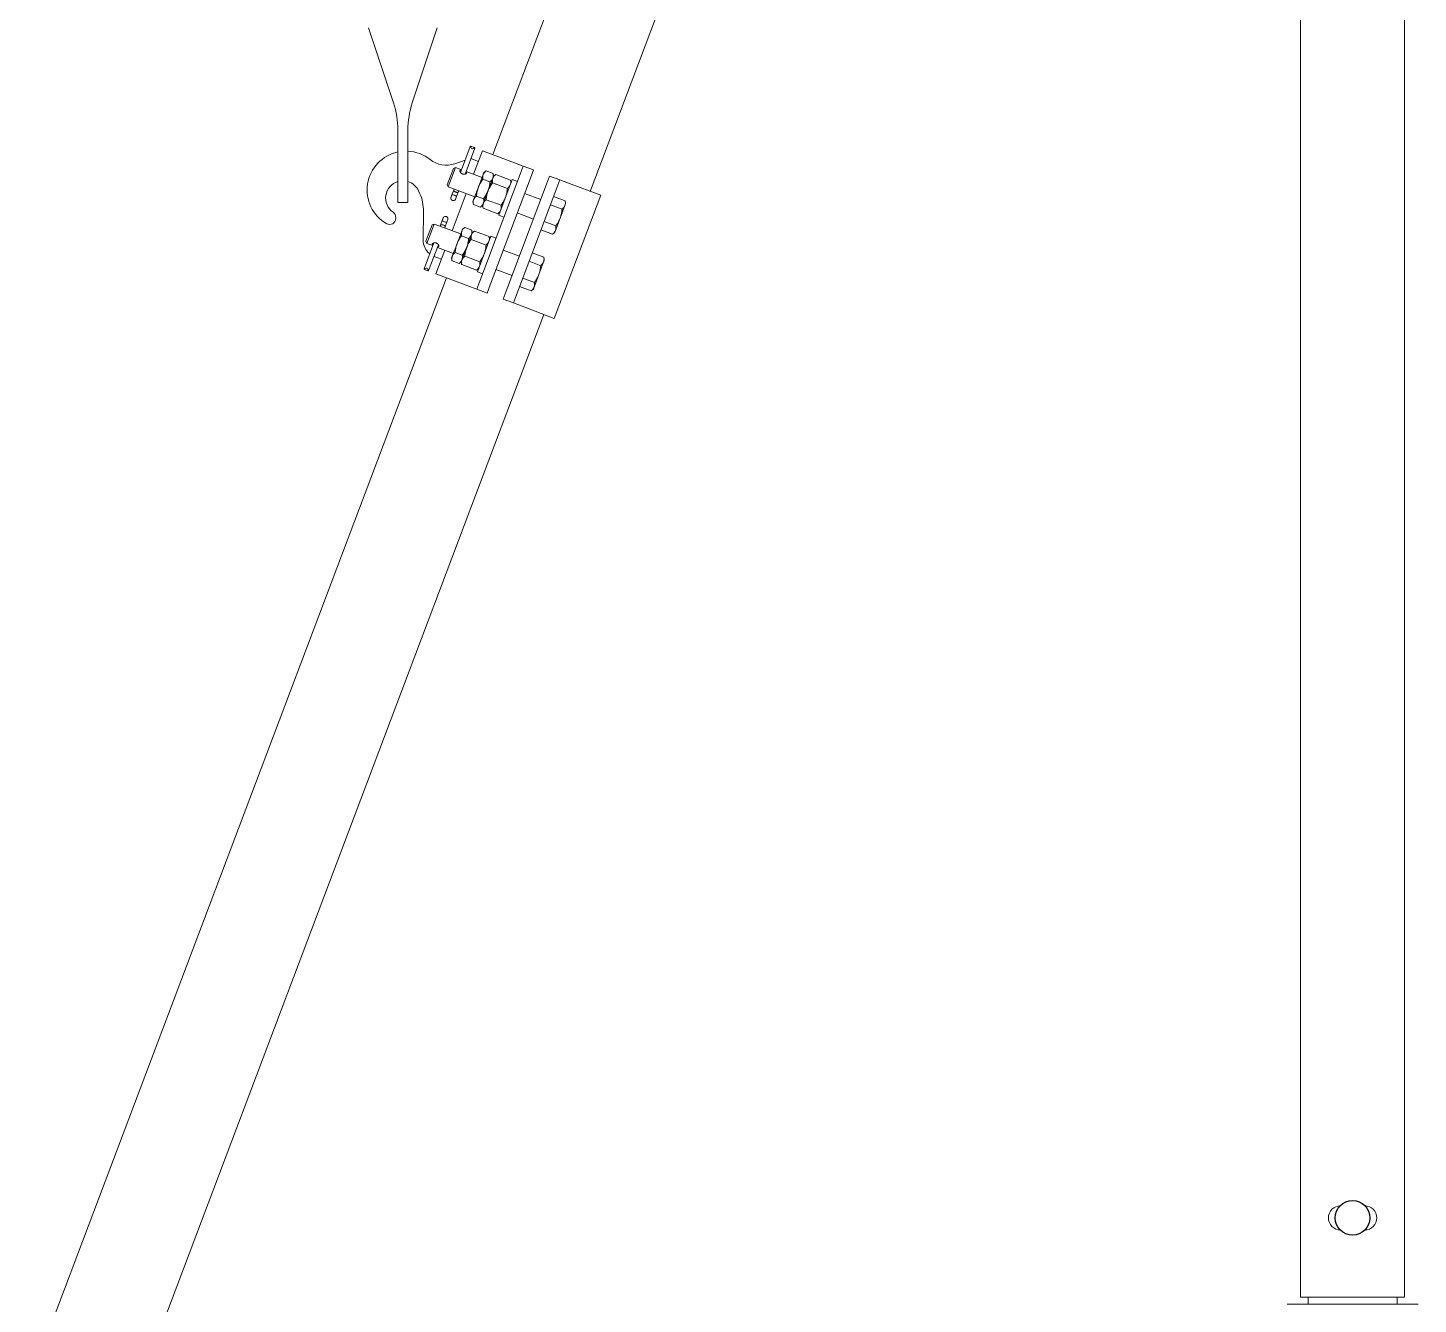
# Model space of a CAD drawing. Header units: millimetres. Extents: x -37020 to 35906, y -101 to 52234.
# Drawn here: x -342.146 to -341.341, y 319.977 to 320.716 of the extents above; entities that cross this region are included whole.
import ezdxf

# ---------------------------------------------------------------- set-up
doc = ezdxf.new("R2010")
doc.units = ezdxf.units.MM

msp = doc.modelspace()

# ---------------------------------------------------------------- linework, layer by layer
at = {"color": 8, "linetype": 'Continuous', "lineweight": 15}
for p, q in [((-341.87668, 320.64305), (-341.63288, 321.28878)), ((-341.59454, 321.21961), (-341.82026, 320.62175)), ((-341.40892, 319.98122), (-341.40892, 320.88476)), ((-341.34862, 320.77597), (-341.34862, 319.98122)), ((-341.94861, 320.71649), (-341.93421, 320.67295)), ((-341.90893, 320.71649), (-341.92334, 320.67295)), ((-341.93167, 320.6153), (-341.93167, 320.65724)), ((-341.92587, 320.6153), (-341.92587, 320.65724)), ((-341.89544, 320.63277), (-341.88978, 320.64775)), ((-341.89544, 320.63278), (-341.8898, 320.64773)), ((-341.89278, 320.63177), (-341.88712, 320.64675)), ((-341.88713, 320.64672), (-341.89277, 320.63177)), ((-341.88943, 320.64796), (-341.88725, 320.64713)), ((-341.89277, 320.63984), (-341.8987, 320.63776)), ((-341.88505, 320.63914), (-341.88938, 320.64077)), ((-341.88271, 320.64533), (-341.88787, 320.63167)), ((-341.86416, 320.63833), (-341.88271, 320.64533)), ((-341.85909, 320.63641), (-341.86416, 320.63833)), ((-341.90304, 320.62561), (-341.89948, 320.63503)), ((-341.90248, 320.62436), (-341.89824, 320.63559)), ((-341.89948, 320.63503), (-341.89824, 320.63559)), ((-341.89824, 320.63559), (-341.89486, 320.63431)), ((-341.89219, 320.63331), (-341.88293, 320.62981)), ((-341.8823, 320.63149), (-341.88505, 320.6242)), ((-341.86085, 320.63174), (-341.88424, 320.5698)), ((-341.8823, 320.63149), (-341.88187, 320.63262)), ((-341.88187, 320.63262), (-341.88063, 320.63364)), ((-341.87652, 320.63208), (-341.88063, 320.63364)), ((-341.87626, 320.6305), (-341.87669, 320.62937)), ((-341.87652, 320.63208), (-341.87626, 320.6305)), ((-341.87626, 320.6305), (-341.87502, 320.63152)), ((-341.87502, 320.63152), (-341.86642, 320.62827)), ((-341.85909, 320.63641), (-341.86085, 320.63174)), ((-341.85315, 320.63417), (-341.85909, 320.63641)), ((-341.85491, 320.62949), (-341.85315, 320.63417)), ((-341.84379, 320.63064), (-341.84556, 320.62596)), ((-341.83785, 320.6284), (-341.84379, 320.63064)), ((-341.91966, 320.62201), (-341.91908, 320.62072)), ((-341.90248, 320.62436), (-341.90304, 320.62561)), ((-341.88717, 320.61858), (-341.90248, 320.62436)), ((-341.90035, 320.61977), (-341.89936, 320.62242)), ((-341.90035, 320.61977), (-341.89936, 320.6224)), ((-341.89936, 320.6224), (-341.8991, 320.62309)), ((-341.89936, 320.62242), (-341.8991, 320.62309)), ((-341.89936, 320.62242), (-341.89936, 320.6224)), ((-341.89936, 320.6224), (-341.89933, 320.62223)), ((-341.89933, 320.62223), (-341.89923, 320.62205)), ((-341.89923, 320.62205), (-341.89908, 320.62187)), ((-341.89908, 320.62187), (-341.89889, 320.6217)), ((-341.8967, 320.62139), (-341.89643, 320.62208)), ((-341.89643, 320.62208), (-341.89668, 320.62141)), ((-341.8878, 320.61691), (-341.88505, 320.6242)), ((-341.87836, 320.62722), (-341.88246, 320.62877)), ((-341.87944, 320.62208), (-341.88219, 320.61479)), ((-341.87669, 320.62937), (-341.87944, 320.62208)), ((-341.85491, 320.62949), (-341.8783, 320.56756)), ((-341.87685, 320.62665), (-341.86825, 320.62341)), ((-341.87323, 320.60794), (-341.86544, 320.62859)), ((-341.84556, 320.62596), (-341.86894, 320.56403)), ((-341.86642, 320.62827), (-341.86616, 320.62668)), ((-341.86544, 320.62859), (-341.86247, 320.62747)), ((-341.83962, 320.62372), (-341.863, 320.56178)), ((-341.83962, 320.62372), (-341.83785, 320.6284)), ((-341.83278, 320.62648), (-341.83785, 320.6284)), ((-341.81423, 320.61948), (-341.83278, 320.62648)), ((-341.93167, 320.6153), (-341.92587, 320.6153)), ((-341.90098, 320.6181), (-341.90035, 320.61977)), ((-341.90097, 320.61814), (-341.90035, 320.61977)), ((-341.90035, 320.61977), (-341.90035, 320.61977)), ((-341.90023, 320.59893), (-341.89211, 320.62045)), ((-341.89889, 320.6217), (-341.89865, 320.62154)), ((-341.89865, 320.62154), (-341.89838, 320.6214)), ((-341.89838, 320.6214), (-341.89809, 320.62129)), ((-341.89832, 320.61709), (-341.89768, 320.61877)), ((-341.89768, 320.61876), (-341.8983, 320.61713)), ((-341.89809, 320.62129), (-341.8978, 320.62122)), ((-341.8978, 320.62122), (-341.89751, 320.62118)), ((-341.89668, 320.62141), (-341.89768, 320.61876)), ((-341.89768, 320.61877), (-341.8967, 320.62139)), ((-341.89768, 320.61877), (-341.89768, 320.61876)), ((-341.89751, 320.62118), (-341.89725, 320.62118)), ((-341.89725, 320.62118), (-341.89702, 320.62121)), ((-341.89702, 320.62121), (-341.89683, 320.62128)), ((-341.89683, 320.62128), (-341.8967, 320.62139)), ((-341.8967, 320.62139), (-341.89668, 320.62141)), ((-341.88823, 320.61578), (-341.8878, 320.61691)), ((-341.88797, 320.61419), (-341.88823, 320.61578)), ((-341.88386, 320.61264), (-341.88797, 320.61419)), ((-341.88203, 320.6175), (-341.88614, 320.61905)), ((-341.88219, 320.61479), (-341.88262, 320.61366)), ((-341.88052, 320.61693), (-341.87192, 320.61369)), ((-341.8583, 320.62051), (-341.84895, 320.61698)), ((-341.84329, 320.61398), (-341.83661, 320.61146)), ((-341.84146, 320.61885), (-341.83477, 320.61632)), ((-341.81423, 320.61948), (-341.84114, 320.54819)), ((-341.83451, 320.61473), (-341.83494, 320.61361)), ((-341.83477, 320.61632), (-341.83451, 320.61473)), ((-341.93292, 320.60602), (-341.93291, 320.60671)), ((-341.91706, 320.59359), (-341.91687, 320.61013)), ((-341.90534, 320.60656), (-341.90597, 320.60488)), ((-341.90536, 320.60652), (-341.90597, 320.60489)), ((-341.88262, 320.61366), (-341.88386, 320.61264)), ((-341.88236, 320.61207), (-341.88262, 320.61366)), ((-341.88236, 320.61207), (-341.87376, 320.60882)), ((-341.87251, 320.60984), (-341.87376, 320.60882)), ((-341.87026, 320.60682), (-341.87323, 320.60794)), ((-341.85319, 320.60575), (-341.86254, 320.60929)), ((-341.83769, 320.60632), (-341.84044, 320.59902)), ((-341.83494, 320.61361), (-341.83769, 320.60632)), ((-341.91184, 320.60228), (-341.9154, 320.59286)), ((-341.9106, 320.60285), (-341.91484, 320.59162)), ((-341.9106, 320.60285), (-341.91184, 320.60228)), ((-341.8953, 320.59707), (-341.9106, 320.60285)), ((-341.90697, 320.60224), (-341.90723, 320.60157)), ((-341.90696, 320.60226), (-341.90722, 320.60157)), ((-341.90597, 320.60489), (-341.90697, 320.60224)), ((-341.90697, 320.60224), (-341.90696, 320.60226)), ((-341.90597, 320.60488), (-341.90696, 320.60226)), ((-341.90696, 320.60226), (-341.90682, 320.60237)), ((-341.90682, 320.60237), (-341.90664, 320.60244)), ((-341.90664, 320.60244), (-341.90641, 320.60247)), ((-341.90641, 320.60247), (-341.90614, 320.60247)), ((-341.90614, 320.60247), (-341.90586, 320.60243)), ((-341.90597, 320.60489), (-341.90597, 320.60488)), ((-341.90586, 320.60243), (-341.90557, 320.60236)), ((-341.90557, 320.60236), (-341.90528, 320.60225)), ((-341.90528, 320.60225), (-341.90501, 320.60211)), ((-341.90501, 320.60211), (-341.90477, 320.60195)), ((-341.90477, 320.60195), (-341.90457, 320.60178)), ((-341.90457, 320.60178), (-341.90442, 320.6016)), ((-341.9043, 320.60125), (-341.90456, 320.60056)), ((-341.90455, 320.60056), (-341.9043, 320.60123)), ((-341.90442, 320.6016), (-341.90433, 320.60142)), ((-341.90433, 320.60142), (-341.9043, 320.60125)), ((-341.9043, 320.60123), (-341.9033, 320.60388)), ((-341.90331, 320.60388), (-341.9043, 320.60125)), ((-341.9043, 320.60125), (-341.9043, 320.60123)), ((-341.90267, 320.60556), (-341.90331, 320.60388)), ((-341.90331, 320.60388), (-341.9033, 320.60388)), ((-341.9033, 320.60388), (-341.90269, 320.60551)), ((-341.89466, 320.59874), (-341.89741, 320.59145)), ((-341.89424, 320.59987), (-341.89466, 320.59874)), ((-341.89299, 320.60089), (-341.89424, 320.59987)), ((-341.88888, 320.59934), (-341.89299, 320.60089)), ((-341.88905, 320.59663), (-341.88862, 320.59775)), ((-341.88862, 320.59775), (-341.88888, 320.59934)), ((-341.88738, 320.59877), (-341.88862, 320.59775)), ((-341.88738, 320.59877), (-341.87878, 320.59553)), ((-341.8488, 320.5994), (-341.84211, 320.59688)), ((-341.84696, 320.60426), (-341.84028, 320.60174)), ((-341.84087, 320.5979), (-341.84211, 320.59688)), ((-341.84044, 320.59902), (-341.84087, 320.5979)), ((-341.91088, 320.59188), (-341.91654, 320.5769)), ((-341.91088, 320.59188), (-341.91653, 320.57693)), ((-341.9154, 320.59286), (-341.91484, 320.59162)), ((-341.91484, 320.59162), (-341.91146, 320.59034)), ((-341.90821, 320.59088), (-341.91387, 320.5759)), ((-341.91386, 320.57592), (-341.90821, 320.59088)), ((-341.90017, 320.58416), (-341.89741, 320.59145)), ((-341.89072, 320.59448), (-341.89483, 320.59603)), ((-341.8918, 320.58933), (-341.88905, 320.59663)), ((-341.88921, 320.59391), (-341.88061, 320.59066)), ((-341.8778, 320.59584), (-341.8856, 320.57519)), ((-341.87852, 320.59394), (-341.87878, 320.59553)), ((-341.87483, 320.59472), (-341.8778, 320.59584)), ((-341.90642, 320.58254), (-341.9106, 320.58411)), ((-341.90963, 320.57404), (-341.90447, 320.5877)), ((-341.90879, 320.58934), (-341.89953, 320.58584)), ((-341.90017, 320.58416), (-341.90059, 320.58303)), ((-341.90059, 320.58303), (-341.90033, 320.58145)), ((-341.89439, 320.58476), (-341.8985, 320.58631)), ((-341.89498, 320.58091), (-341.89455, 320.58204)), ((-341.89455, 320.58204), (-341.8918, 320.58933)), ((-341.89288, 320.58419), (-341.88428, 320.58094)), ((-341.86131, 320.58424), (-341.87067, 320.58777)), ((-341.85382, 320.5861), (-341.84713, 320.58358)), ((-341.8473, 320.58086), (-341.84687, 320.58199)), ((-341.84687, 320.58199), (-341.84713, 320.58358)), ((-341.9164, 320.57652), (-341.91422, 320.57569)), ((-341.89107, 320.56704), (-341.90963, 320.57404)), ((-341.89622, 320.5799), (-341.90033, 320.58145)), ((-341.89622, 320.5799), (-341.89498, 320.58091)), ((-341.89498, 320.58091), (-341.89472, 320.57933)), ((-341.89472, 320.57933), (-341.88612, 320.57608)), ((-341.88612, 320.57608), (-341.88488, 320.5771)), ((-341.8856, 320.57519), (-341.88263, 320.57407)), ((-341.87491, 320.57654), (-341.86555, 320.57301)), ((-341.85566, 320.58124), (-341.84897, 320.57872)), ((-341.85281, 320.56628), (-341.85005, 320.57357)), ((-341.85005, 320.57357), (-341.8473, 320.58086)), ((-342.146, 319.92972), (-341.90359, 320.57177)), ((-341.886, 320.56513), (-341.89107, 320.56704)), ((-341.88424, 320.5698), (-341.886, 320.56513)), ((-341.88006, 320.56288), (-341.8783, 320.56756)), ((-341.86116, 320.56666), (-341.85448, 320.56413)), ((-341.85933, 320.57152), (-341.85264, 320.56899)), ((-341.85323, 320.56515), (-341.85281, 320.56628)), ((-341.886, 320.56513), (-341.88006, 320.56288)), ((-341.86894, 320.56403), (-341.87071, 320.55935)), ((-341.87071, 320.55935), (-341.86477, 320.55711)), ((-341.86477, 320.55711), (-341.863, 320.56178)), ((-341.85448, 320.56413), (-341.85323, 320.56515)), ((-341.84718, 320.55047), (-342.08959, 319.90842)), ((-341.8597, 320.55519), (-341.86477, 320.55711)), ((-341.84114, 320.54819), (-341.8597, 320.55519)), ((-341.40892, 319.98122), (-341.34862, 319.98122)), ((-341.40452, 319.97722), (-341.40452, 319.98122)), ((-341.35302, 319.98122), (-341.35302, 319.97722))]:
    msp.add_line(p, q, dxfattribs=at)
at = {"color": 8}
msp.add_circle((-341.37877, 320.02722), 0.01, dxfattribs=at)
at = {"color": 8, "linetype": 'Continuous', "lineweight": 15}
for centre, radius, start, end in [((-341.98167, 320.65724), 0.05, 0, 18.30985), ((-341.87587, 320.65724), 0.05, 161.69015, 180), ((-341.92701, 320.62257), 0.0225, 101.96903, 240.31984), ((-341.92701, 320.62257), 0.0225, 51.50101, 87.11136), ((-341.90366, 320.65191), 0.015, 231.50101, 289.31541), ((-341.92877, 320.61789), 0.01, 106.85796, 235.56643), ((-341.92877, 320.61789), 0.01, 24.31541, 73.14204), ((-341.94186, 320.61043), 0.025, 359.31541, 24.31541), ((-341.89955, 320.61785), 0.00145, 170.27777, 328.35306), ((-341.90076, 320.61806), 0.00023, 159.31541, 170.27777), ((-341.90072, 320.61477), 0.00502, 52.85116, 85.77967), ((-341.89851, 320.61721), 0.00023, 328.35306, 339.31541), ((-341.93642, 320.60606), 0.0035, 240.31984, 359.31541), ((-341.93641, 320.60675), 0.0035, 359.31541, 55.56643), ((-341.90514, 320.60644), 0.00023, 148.35306, 159.31541), ((-341.9041, 320.6058), 0.00145, 350.27777, 148.35306), ((-341.90294, 320.60889), 0.00502, 232.85116, 265.77967), ((-341.9029, 320.60559), 0.00023, 339.31541, 350.27777), ((-341.90706, 320.59347), 0.01, 179.31541, 231.80485), ((-341.90706, 320.59347), 0.01, 248.3887, 249.31541), ((-341.38577, 320.02722), 0.007, 90, 270), ((-341.37177, 320.02722), 0.007, 270, 90)]:
    msp.add_arc(centre, radius, start, end, dxfattribs=at)
at = {"color": 8, "linetype": 'Continuous', "lineweight": 15, "extrusion": (0, 0, -1)}
for centre, major_axis, ratio, start_param, end_param in [((-341.88958, 320.64765), (0.000215, -0.000081), 0.534873, 3.141593, 3.332922), ((-341.8885, 320.64711), (0.00136, -0.00051), 0.534873, 3.332922, 3.77896), ((-341.88773, 320.64916), (-0.00102, -0.00271), 0.501149, 5.349757, 7.216614), ((-341.8885, 320.64711), (0.00136, -0.00051), 0.534873, 5.645818, 6.091856), ((-341.88734, 320.64681), (0.000215, -0.000081), 0.534873, 6.091856, 6.283185)]:
    msp.add_ellipse(centre, major_axis=major_axis, ratio=ratio, start_param=start_param, end_param=end_param, dxfattribs=at)
at = {"color": 8, "linetype": 'Continuous', "lineweight": 15}
for centre, major_axis, ratio, start_param, end_param in [((-341.91632, 320.57684), (0.000215, -0.000081), 0.534873, 3.141593, 3.332922), ((-341.91515, 320.57654), (0.00136, -0.00051), 0.534873, 3.332922, 3.77896), ((-341.91592, 320.5745), (0.00102, 0.00271), 0.501149, 5.349757, 7.216614), ((-341.91515, 320.57654), (0.00136, -0.00051), 0.534873, 5.645818, 6.091856), ((-341.91407, 320.576), (0.000215, -0.000081), 0.534873, 6.091856, 6.283185)]:
    msp.add_ellipse(centre, major_axis=major_axis, ratio=ratio, start_param=start_param, end_param=end_param, dxfattribs=at)
for points, knots in [([(-341.89495, 320.63408), (-341.89496, 320.63408), (-341.89505, 320.63409), (-341.89521, 320.63409), (-341.8954, 320.63405), (-341.89555, 320.63396), (-341.89566, 320.63384), (-341.89571, 320.63369), (-341.89573, 320.6335), (-341.89569, 320.63329), (-341.89561, 320.63307), (-341.89549, 320.63283), (-341.89532, 320.6326), (-341.89511, 320.63236), (-341.89485, 320.63215), (-341.89457, 320.63197), (-341.89426, 320.63183), (-341.89395, 320.63174), (-341.89363, 320.63169), (-341.89332, 320.63168), (-341.89302, 320.63171), (-341.89274, 320.63177), (-341.89248, 320.63186), (-341.89225, 320.63198), (-341.89208, 320.63213), (-341.89197, 320.63228), (-341.89191, 320.63243), (-341.89191, 320.63259), (-341.89196, 320.63274), (-341.89207, 320.63289), (-341.89218, 320.633), (-341.89226, 320.63306), (-341.89228, 320.63307)], [0, 0, 0, 0, 0.003682, 0.039936, 0.076077, 0.113337, 0.148204, 0.184166, 0.217713, 0.25221, 0.286234, 0.321161, 0.356766, 0.393373, 0.429418, 0.466605, 0.501023, 0.536512, 0.56981, 0.604018, 0.638396, 0.673681, 0.709667, 0.746706, 0.782399, 0.81923, 0.85327, 0.888331, 0.92188, 0.956338, 0.991139, 1, 1, 1, 1]), ([(-341.8823, 320.63149), (-341.88237, 320.63126), (-341.88254, 320.63073), (-341.8826, 320.62982), (-341.88251, 320.62913), (-341.88246, 320.62877)], [0, 0, 0, 0, 0.268407, 0.632373, 1, 1, 1, 1]), ([(-341.88063, 320.63364), (-341.88072, 320.63356), (-341.88092, 320.63339), (-341.88135, 320.63299), (-341.88176, 320.63251), (-341.88211, 320.63194), (-341.88223, 320.63164), (-341.8823, 320.63149)], [0, 0, 0, 0, 0.12856, 0.257217, 0.62628, 0.813145, 1, 1, 1, 1]), ([(-341.87652, 320.63208), (-341.87649, 320.63184), (-341.8764, 320.63124), (-341.87642, 320.63049), (-341.87653, 320.62984), (-341.87663, 320.62953), (-341.87669, 320.62937)], [0, 0, 0, 0, 0.257198, 0.62627, 0.81314, 1, 1, 1, 1]), ([(-341.87502, 320.63152), (-341.8752, 320.63136), (-341.87556, 320.63105), (-341.87603, 320.63053), (-341.87642, 320.62998), (-341.8766, 320.62957), (-341.87669, 320.62937)], [0, 0, 0, 0, 0.247269, 0.495363, 0.746874, 1, 1, 1, 1]), ([(-341.88614, 320.61905), (-341.88609, 320.61948), (-341.88601, 320.62035), (-341.88579, 320.62165), (-341.88549, 320.62294), (-341.8852, 320.62378), (-341.88505, 320.6242)], [0, 0, 0, 0, 0.247269, 0.495363, 0.746874, 1, 1, 1, 1]), ([(-341.88505, 320.6242), (-341.88501, 320.62431), (-341.88482, 320.6248), (-341.88443, 320.62565), (-341.88385, 320.62673), (-341.88319, 320.62777), (-341.88271, 320.62844), (-341.88246, 320.62877)], [0, 0, 0, 0, 0.0700556, 0.2998126, 0.5308313, 0.7650256, 1, 1, 1, 1]), ([(-341.88203, 320.6175), (-341.88177, 320.61785), (-341.88126, 320.61856), (-341.88057, 320.61968), (-341.87994, 320.62084), (-341.87961, 320.62167), (-341.87944, 320.62208)], [0, 0, 0, 0, 0.247711, 0.495365, 0.747705, 1, 1, 1, 1]), ([(-341.87944, 320.62208), (-341.87948, 320.62196), (-341.87966, 320.62147), (-341.87994, 320.62057), (-341.88021, 320.61938), (-341.88041, 320.61817), (-341.88048, 320.61734), (-341.88052, 320.61693)], [0, 0, 0, 0, 0.070056, 0.299813, 0.530831, 0.765026, 1, 1, 1, 1]), ([(-341.87944, 320.62208), (-341.8794, 320.62219), (-341.87921, 320.62269), (-341.87894, 320.62358), (-341.87867, 320.62477), (-341.87847, 320.62599), (-341.87839, 320.62681), (-341.87836, 320.62722)], [0, 0, 0, 0, 0.0700556, 0.2998126, 0.5308313, 0.7650256, 1, 1, 1, 1]), ([(-341.87685, 320.62665), (-341.87711, 320.6263), (-341.87762, 320.6256), (-341.87831, 320.62448), (-341.87894, 320.62331), (-341.87927, 320.62249), (-341.87944, 320.62208)], [0, 0, 0, 0, 0.247269, 0.495363, 0.746874, 1, 1, 1, 1]), ([(-341.87669, 320.62937), (-341.87678, 320.62915), (-341.87701, 320.62864), (-341.87756, 320.62792), (-341.87809, 320.62746), (-341.87836, 320.62722)], [0, 0, 0, 0, 0.268407, 0.632373, 1, 1, 1, 1]), ([(-341.87669, 320.62937), (-341.87671, 320.62931), (-341.8768, 320.62906), (-341.8769, 320.62861), (-341.87696, 320.62798), (-341.87695, 320.62733), (-341.87688, 320.62688), (-341.87685, 320.62665)], [0, 0, 0, 0, 0.070056, 0.299813, 0.530831, 0.765026, 1, 1, 1, 1]), ([(-341.86825, 320.62341), (-341.86829, 320.62298), (-341.86837, 320.62211), (-341.86859, 320.62081), (-341.86889, 320.61952), (-341.86919, 320.61868), (-341.86933, 320.61826)], [0, 0, 0, 0, 0.247269, 0.495363, 0.746874, 1, 1, 1, 1]), ([(-341.86658, 320.62555), (-341.8666, 320.6255), (-341.86673, 320.62519), (-341.86696, 320.62478), (-341.8673, 320.62434), (-341.86768, 320.6239), (-341.86802, 320.62361), (-341.86825, 320.62341)], [0, 0, 0, 0, 0.070059, 0.376588, 0.530821, 0.683101, 1, 1, 1, 1]), ([(-341.86642, 320.62827), (-341.86638, 320.62803), (-341.86632, 320.62756), (-341.86631, 320.62687), (-341.86638, 320.62619), (-341.86651, 320.62577), (-341.86658, 320.62555)], [0, 0, 0, 0, 0.247269, 0.495363, 0.746874, 1, 1, 1, 1]), ([(-341.88797, 320.61419), (-341.888, 320.61443), (-341.88807, 320.6149), (-341.88808, 320.61559), (-341.88801, 320.61627), (-341.88787, 320.61669), (-341.8878, 320.61691)], [0, 0, 0, 0, 0.247269, 0.495363, 0.746874, 1, 1, 1, 1]), ([(-341.8878, 320.61691), (-341.88778, 320.61696), (-341.88769, 320.61721), (-341.88746, 320.61762), (-341.88709, 320.61813), (-341.88665, 320.61861), (-341.88631, 320.6189), (-341.88614, 320.61905)], [0, 0, 0, 0, 0.070056, 0.299813, 0.530831, 0.765026, 1, 1, 1, 1]), ([(-341.88386, 320.61264), (-341.88368, 320.61279), (-341.88332, 320.61311), (-341.88285, 320.61362), (-341.88246, 320.61417), (-341.88228, 320.61458), (-341.88219, 320.61479)], [0, 0, 0, 0, 0.247269, 0.495363, 0.746874, 1, 1, 1, 1]), ([(-341.88219, 320.61479), (-341.88226, 320.61456), (-341.88243, 320.61403), (-341.88249, 320.61312), (-341.8824, 320.61242), (-341.88236, 320.61207)], [0, 0, 0, 0, 0.268407, 0.632373, 1, 1, 1, 1]), ([(-341.88219, 320.61479), (-341.88217, 320.61484), (-341.88208, 320.61509), (-341.88197, 320.61555), (-341.88191, 320.61618), (-341.88193, 320.61683), (-341.88199, 320.61728), (-341.88203, 320.6175)], [0, 0, 0, 0, 0.070056, 0.300425, 0.53083, 0.765392, 1, 1, 1, 1]), ([(-341.88052, 320.61693), (-341.88071, 320.61677), (-341.88117, 320.61638), (-341.88165, 320.6158), (-341.882, 320.61524), (-341.88213, 320.61494), (-341.88219, 320.61479)], [0, 0, 0, 0, 0.257198, 0.62627, 0.81314, 1, 1, 1, 1]), ([(-341.86933, 320.61826), (-341.86938, 320.61815), (-341.86957, 320.61766), (-341.86995, 320.61681), (-341.87054, 320.61573), (-341.87119, 320.61469), (-341.87168, 320.61402), (-341.87192, 320.61369)], [0, 0, 0, 0, 0.070056, 0.299813, 0.530831, 0.765026, 1, 1, 1, 1]), ([(-341.83494, 320.61361), (-341.83492, 320.61366), (-341.83483, 320.61391), (-341.83472, 320.61437), (-341.83466, 320.615), (-341.83468, 320.61565), (-341.83474, 320.6161), (-341.83477, 320.61632)], [0, 0, 0, 0, 0.070056, 0.300425, 0.53083, 0.765392, 1, 1, 1, 1]), ([(-341.87209, 320.61097), (-341.87218, 320.61075), (-341.87241, 320.61025), (-341.87296, 320.60952), (-341.87349, 320.60906), (-341.87376, 320.60882)], [0, 0, 0, 0, 0.268407, 0.632373, 1, 1, 1, 1]), ([(-341.87192, 320.61369), (-341.87189, 320.61344), (-341.8718, 320.61284), (-341.87182, 320.61209), (-341.87193, 320.61144), (-341.87204, 320.61113), (-341.87209, 320.61097)], [0, 0, 0, 0, 0.257198, 0.62627, 0.81314, 1, 1, 1, 1]), ([(-341.84028, 320.60174), (-341.83988, 320.60229), (-341.83928, 320.60313), (-341.8386, 320.60432), (-341.83811, 320.60528), (-341.83783, 320.60596), (-341.83769, 320.60632)], [0, 0, 0, 0, 0.387945, 0.583937, 0.779906, 1, 1, 1, 1]), ([(-341.83769, 320.60632), (-341.83757, 320.60665), (-341.83734, 320.60731), (-341.83707, 320.60833), (-341.83686, 320.60937), (-341.8367, 320.61042), (-341.83664, 320.61112), (-341.83661, 320.61146)], [0, 0, 0, 0, 0.199457, 0.398929, 0.601454, 0.804007, 1, 1, 1, 1]), ([(-341.83661, 320.61146), (-341.83642, 320.61162), (-341.83606, 320.61193), (-341.8356, 320.61244), (-341.8352, 320.613), (-341.83503, 320.6134), (-341.83494, 320.61361)], [0, 0, 0, 0, 0.2477112, 0.4953655, 0.7477053, 1, 1, 1, 1]), ([(-341.89466, 320.59874), (-341.89468, 320.59869), (-341.89477, 320.59844), (-341.89488, 320.59798), (-341.89494, 320.59736), (-341.89492, 320.5967), (-341.89486, 320.59626), (-341.89483, 320.59603)], [0, 0, 0, 0, 0.070056, 0.299813, 0.530831, 0.765026, 1, 1, 1, 1]), ([(-341.89299, 320.60089), (-341.89317, 320.60074), (-341.89354, 320.60042), (-341.894, 320.59991), (-341.8944, 320.59936), (-341.89457, 320.59895), (-341.89466, 320.59874)], [0, 0, 0, 0, 0.247269, 0.495363, 0.746874, 1, 1, 1, 1]), ([(-341.88888, 320.59934), (-341.88885, 320.5991), (-341.88878, 320.59863), (-341.88877, 320.59794), (-341.88884, 320.59726), (-341.88898, 320.59684), (-341.88905, 320.59663)], [0, 0, 0, 0, 0.247269, 0.495363, 0.746874, 1, 1, 1, 1]), ([(-341.88905, 320.59663), (-341.88895, 320.59684), (-341.88873, 320.59735), (-341.88817, 320.59807), (-341.88764, 320.59854), (-341.88738, 320.59877)], [0, 0, 0, 0, 0.268407, 0.632373, 1, 1, 1, 1]), ([(-341.84211, 320.59688), (-341.84193, 320.59703), (-341.84157, 320.59734), (-341.8411, 320.59786), (-341.84071, 320.59841), (-341.84053, 320.59882), (-341.84044, 320.59902)], [0, 0, 0, 0, 0.247711, 0.495365, 0.747705, 1, 1, 1, 1]), ([(-341.84044, 320.59902), (-341.84042, 320.59908), (-341.84033, 320.59933), (-341.84022, 320.59979), (-341.84017, 320.60041), (-341.84018, 320.60106), (-341.84025, 320.60151), (-341.84028, 320.60174)], [0, 0, 0, 0, 0.070056, 0.300425, 0.53083, 0.765392, 1, 1, 1, 1]), ([(-341.91138, 320.59058), (-341.91138, 320.59058), (-341.91146, 320.59064), (-341.91157, 320.59074), (-341.91169, 320.5909), (-341.91175, 320.59106), (-341.91175, 320.59123), (-341.91169, 320.59138), (-341.91157, 320.59153), (-341.91141, 320.59166), (-341.9112, 320.59178), (-341.91096, 320.59187), (-341.91067, 320.59194), (-341.91036, 320.59197), (-341.91003, 320.59196), (-341.9097, 320.59191), (-341.90937, 320.59181), (-341.90908, 320.59167), (-341.90881, 320.5915), (-341.90857, 320.5913), (-341.90836, 320.59108), (-341.90819, 320.59085), (-341.90805, 320.59061), (-341.90797, 320.59037), (-341.90793, 320.59015), (-341.90794, 320.58996), (-341.908, 320.5898), (-341.90811, 320.58969), (-341.90825, 320.58961), (-341.90843, 320.58957), (-341.90858, 320.58956), (-341.90868, 320.58957), (-341.9087, 320.58957)], [0, 0, 0, 0, 0.003682, 0.039936, 0.076077, 0.113337, 0.148204, 0.184166, 0.217713, 0.25221, 0.286234, 0.321161, 0.356766, 0.393373, 0.429418, 0.466605, 0.501023, 0.536512, 0.56981, 0.604018, 0.638396, 0.673681, 0.709667, 0.746706, 0.782399, 0.81923, 0.85327, 0.888331, 0.92188, 0.956338, 0.991139, 1, 1, 1, 1]), ([(-341.89741, 320.59145), (-341.89746, 320.59134), (-341.89764, 320.59084), (-341.89791, 320.58995), (-341.89818, 320.58876), (-341.89838, 320.58754), (-341.89846, 320.58672), (-341.8985, 320.58631)], [0, 0, 0, 0, 0.0700556, 0.2998126, 0.5308313, 0.7650256, 1, 1, 1, 1]), ([(-341.89483, 320.59603), (-341.89508, 320.59568), (-341.89559, 320.59497), (-341.89629, 320.59386), (-341.89691, 320.59269), (-341.89725, 320.59187), (-341.89741, 320.59145)], [0, 0, 0, 0, 0.247269, 0.495363, 0.746874, 1, 1, 1, 1]), ([(-341.89072, 320.59448), (-341.89076, 320.59405), (-341.89084, 320.59318), (-341.89106, 320.59188), (-341.89136, 320.59059), (-341.89166, 320.58975), (-341.8918, 320.58933)], [0, 0, 0, 0, 0.247711, 0.495365, 0.747705, 1, 1, 1, 1]), ([(-341.8918, 320.58933), (-341.89176, 320.58945), (-341.89157, 320.58994), (-341.89118, 320.59079), (-341.8906, 320.59187), (-341.88994, 320.59291), (-341.88946, 320.59358), (-341.88921, 320.59391)], [0, 0, 0, 0, 0.070056, 0.299813, 0.530831, 0.765026, 1, 1, 1, 1]), ([(-341.88905, 320.59663), (-341.88907, 320.59657), (-341.88917, 320.59632), (-341.88939, 320.59591), (-341.88976, 320.5954), (-341.8902, 320.59492), (-341.89055, 320.59463), (-341.89072, 320.59448)], [0, 0, 0, 0, 0.070056, 0.300425, 0.53083, 0.765392, 1, 1, 1, 1]), ([(-341.88921, 320.59391), (-341.88925, 320.59416), (-341.88933, 320.59476), (-341.88932, 320.5955), (-341.88921, 320.59616), (-341.8891, 320.59647), (-341.88905, 320.59663)], [0, 0, 0, 0, 0.257198, 0.62627, 0.81314, 1, 1, 1, 1]), ([(-341.8817, 320.58552), (-341.88165, 320.58563), (-341.88147, 320.58613), (-341.8812, 320.58702), (-341.88093, 320.58821), (-341.88073, 320.58943), (-341.88065, 320.59025), (-341.88061, 320.59066)], [0, 0, 0, 0, 0.070056, 0.299813, 0.530831, 0.765026, 1, 1, 1, 1]), ([(-341.88061, 320.59066), (-341.88043, 320.59083), (-341.87997, 320.59122), (-341.87948, 320.59179), (-341.87914, 320.59236), (-341.87901, 320.59266), (-341.87894, 320.59281)], [0, 0, 0, 0, 0.257198, 0.62627, 0.81314, 1, 1, 1, 1]), ([(-341.87894, 320.59281), (-341.87887, 320.59304), (-341.87871, 320.59357), (-341.87864, 320.59448), (-341.87873, 320.59517), (-341.87878, 320.59553)], [0, 0, 0, 0, 0.268407, 0.632373, 1, 1, 1, 1]), ([(-341.90033, 320.58145), (-341.90035, 320.58157), (-341.90039, 320.58182), (-341.90044, 320.58241), (-341.90044, 320.58304), (-341.90032, 320.58369), (-341.90022, 320.58401), (-341.90017, 320.58416)], [0, 0, 0, 0, 0.12856, 0.257217, 0.62628, 0.813145, 1, 1, 1, 1]), ([(-341.90017, 320.58416), (-341.90007, 320.58438), (-341.89985, 320.58489), (-341.89929, 320.58561), (-341.89876, 320.58607), (-341.8985, 320.58631)], [0, 0, 0, 0, 0.268407, 0.632373, 1, 1, 1, 1]), ([(-341.89622, 320.5799), (-341.89604, 320.58006), (-341.89558, 320.58045), (-341.89509, 320.58102), (-341.89475, 320.58159), (-341.89462, 320.58189), (-341.89455, 320.58204)], [0, 0, 0, 0, 0.257198, 0.62627, 0.81314, 1, 1, 1, 1]), ([(-341.89472, 320.57933), (-341.89475, 320.57956), (-341.89482, 320.58004), (-341.89483, 320.58073), (-341.89476, 320.58141), (-341.89462, 320.58183), (-341.89455, 320.58204)], [0, 0, 0, 0, 0.247269, 0.495363, 0.746874, 1, 1, 1, 1]), ([(-341.89455, 320.58204), (-341.89448, 320.58227), (-341.89432, 320.5828), (-341.89425, 320.58371), (-341.89434, 320.58441), (-341.89439, 320.58476)], [0, 0, 0, 0, 0.268407, 0.632373, 1, 1, 1, 1]), ([(-341.89455, 320.58204), (-341.89453, 320.5821), (-341.89444, 320.58234), (-341.89421, 320.58276), (-341.89384, 320.58327), (-341.8934, 320.58375), (-341.89306, 320.58404), (-341.89288, 320.58419)], [0, 0, 0, 0, 0.070056, 0.299813, 0.530831, 0.765026, 1, 1, 1, 1]), ([(-341.8918, 320.58933), (-341.89185, 320.58922), (-341.89204, 320.58873), (-341.89242, 320.58788), (-341.893, 320.5868), (-341.89366, 320.58576), (-341.89415, 320.58509), (-341.89439, 320.58476)], [0, 0, 0, 0, 0.0700556, 0.2998126, 0.5308313, 0.7650256, 1, 1, 1, 1]), ([(-341.89288, 320.58419), (-341.89284, 320.58462), (-341.89276, 320.58549), (-341.89254, 320.58678), (-341.89224, 320.58808), (-341.89195, 320.58891), (-341.8918, 320.58933)], [0, 0, 0, 0, 0.247269, 0.495363, 0.746874, 1, 1, 1, 1]), ([(-341.88428, 320.58094), (-341.88403, 320.58129), (-341.88352, 320.582), (-341.88283, 320.58312), (-341.8822, 320.58428), (-341.88187, 320.58511), (-341.8817, 320.58552)], [0, 0, 0, 0, 0.247269, 0.495363, 0.746874, 1, 1, 1, 1]), ([(-341.84713, 320.58358), (-341.8471, 320.58334), (-341.84703, 320.58287), (-341.84703, 320.58217), (-341.8471, 320.5815), (-341.84723, 320.58107), (-341.8473, 320.58086)], [0, 0, 0, 0, 0.247711, 0.495365, 0.747705, 1, 1, 1, 1]), ([(-341.88612, 320.57608), (-341.88594, 320.57624), (-341.88558, 320.57655), (-341.88511, 320.57706), (-341.88472, 320.57762), (-341.88454, 320.57802), (-341.88445, 320.57823)], [0, 0, 0, 0, 0.247269, 0.495363, 0.746874, 1, 1, 1, 1]), ([(-341.88445, 320.57823), (-341.88443, 320.57829), (-341.88432, 320.5786), (-341.88422, 320.57906), (-341.88418, 320.57961), (-341.88418, 320.58019), (-341.88424, 320.58064), (-341.88428, 320.58094)], [0, 0, 0, 0, 0.070059, 0.376588, 0.530821, 0.683101, 1, 1, 1, 1]), ([(-341.85005, 320.57357), (-341.85018, 320.57325), (-341.85044, 320.57259), (-341.85092, 320.57165), (-341.85145, 320.57073), (-341.85202, 320.56984), (-341.85244, 320.56927), (-341.85264, 320.56899)], [0, 0, 0, 0, 0.199457, 0.398929, 0.601454, 0.804007, 1, 1, 1, 1]), ([(-341.84897, 320.57872), (-341.84904, 320.57804), (-341.84914, 320.57701), (-341.84941, 320.57567), (-341.84968, 320.57463), (-341.84992, 320.57394), (-341.85005, 320.57357)], [0, 0, 0, 0, 0.387945, 0.583937, 0.779906, 1, 1, 1, 1]), ([(-341.8473, 320.58086), (-341.84732, 320.58081), (-341.84742, 320.58056), (-341.84764, 320.58015), (-341.84801, 320.57964), (-341.84845, 320.57916), (-341.8488, 320.57886), (-341.84897, 320.57872)], [0, 0, 0, 0, 0.070056, 0.300425, 0.53083, 0.765392, 1, 1, 1, 1]), ([(-341.85281, 320.56628), (-341.85283, 320.56622), (-341.85293, 320.56598), (-341.85315, 320.56556), (-341.85352, 320.56505), (-341.85396, 320.56458), (-341.8543, 320.56428), (-341.85448, 320.56413)], [0, 0, 0, 0, 0.070056, 0.300425, 0.53083, 0.765392, 1, 1, 1, 1]), ([(-341.85264, 320.56899), (-341.85261, 320.56876), (-341.85254, 320.56828), (-341.85253, 320.56759), (-341.8526, 320.56691), (-341.85274, 320.56649), (-341.85281, 320.56628)], [0, 0, 0, 0, 0.2477112, 0.4953655, 0.7477053, 1, 1, 1, 1]), ([(-341.41674, 319.97722), (-341.41673, 319.97722), (-341.41671, 319.97722), (-341.4162, 319.97722), (-341.4153, 319.97722), (-341.414, 319.97722), (-341.41234, 319.97722), (-341.41034, 319.97722), (-341.40782, 319.97722), (-341.40471, 319.97722), (-341.40102, 319.97722), (-341.39832, 319.97722), (-341.39699, 319.97722)], [0, 0, 0, 0, 0.0738155, 0.1701917, 0.2665548, 0.362931, 0.459294, 0.5536623, 0.6480177, 0.7687258, 0.8861228, 1, 1, 1, 1]), ([(-341.39699, 319.97722), (-341.39561, 319.97722), (-341.3928, 319.97722), (-341.38824, 319.97722), (-341.3838, 319.97722), (-341.37961, 319.97722), (-341.37574, 319.97722), (-341.37188, 319.97722), (-341.36806, 319.97722), (-341.36435, 319.97722), (-341.36082, 319.97722), (-341.35751, 319.97722), (-341.35415, 319.97722), (-341.35086, 319.97722), (-341.34784, 319.97722), (-341.34534, 319.97722), (-341.34335, 319.97722), (-341.34186, 319.97722), (-341.34105, 319.97722), (-341.34074, 319.97722), (-341.3408, 319.97722), (-341.34081, 319.97722)], [0, 0, 0, 0, 0.058891, 0.119603, 0.182018, 0.230818, 0.279611, 0.329449, 0.37928, 0.429119, 0.47895, 0.52775, 0.576543, 0.638964, 0.699677, 0.758561, 0.817451, 0.878164, 0.940579, 0.989378, 1, 1, 1, 1])]:
    msp.add_open_spline(points, degree=3, knots=knots, dxfattribs=at)

doc.saveas('drawing.dxf')
